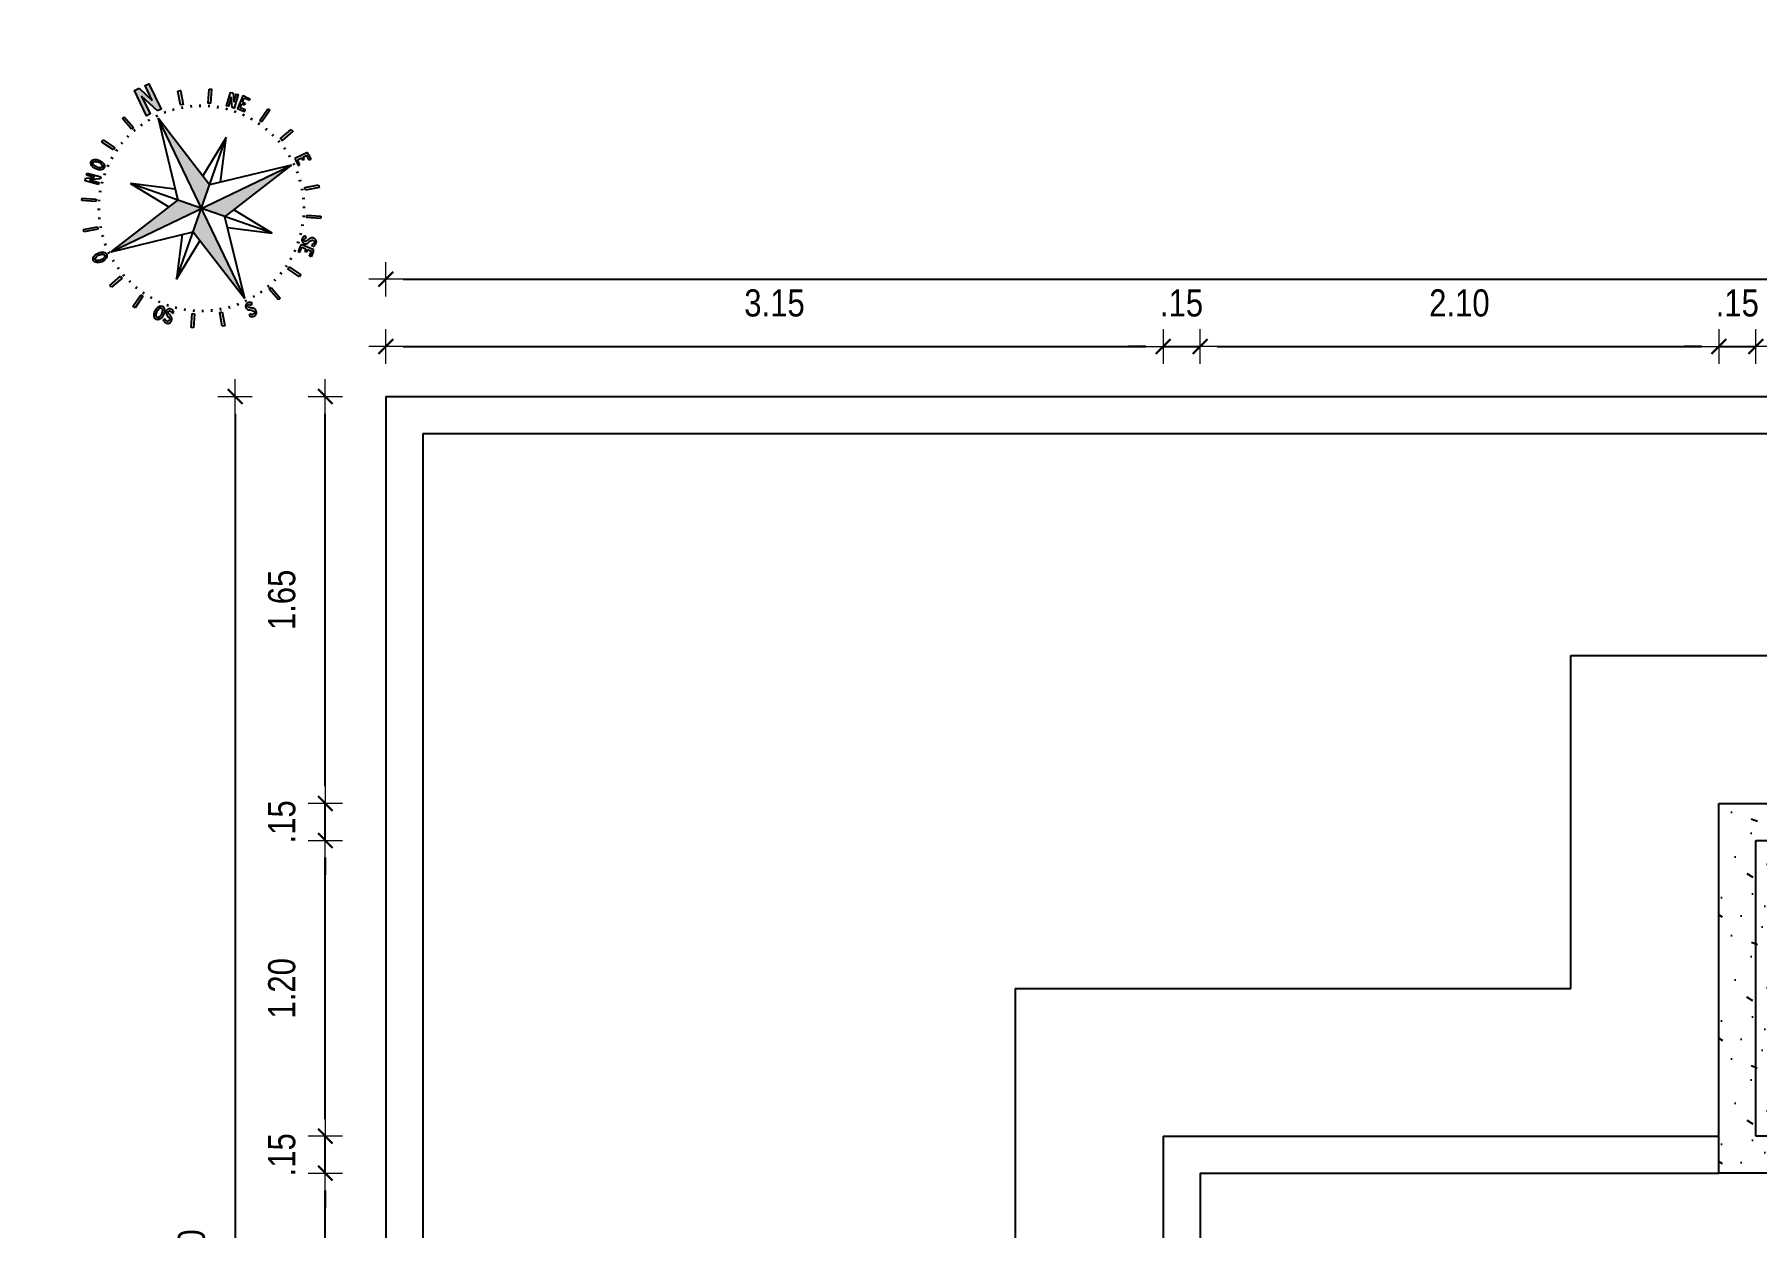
# Model space of a CAD drawing. Header units: millimetres. Extents: x -178 to 521, y -135 to 750.
# Drawn here: x 7.88 to 14.86, y 719.12 to 723.95 of the extents above; entities that cross this region are included whole.
import ezdxf

# ---------------------------------------------------------------- set-up
doc = ezdxf.new("R2010")
doc.units = ezdxf.units.MM
doc.header["$LTSCALE"] = 20
doc.header["$MEASUREMENT"] = 0
doc.header["$PDSIZE"] = -5
doc.linetypes.add('HIDDEN2', pattern=[0.1875, 0.125, -0.0625])
doc.layers.get('0').update_dxf_attribs({"linetype": 'CONTINUOUS'})
doc.layers.get('Defpoints').update_dxf_attribs({"linetype": 'CONTINUOUS'})
for name, color, linetype in [('AR-TXT', 1, 'CONTINUOUS'), ('COTA', 7, 'CONTINUOUS'), ('TXT', 2, 'CONTINUOUS')]:
    doc.layers.add(name, color=color, linetype=linetype)
doc.layers.add('E-Pen-C', color=4, linetype='CONTINUOUS', lineweight=15)
doc.layers.add('E-Pen-G', color=3, linetype='CONTINUOUS', lineweight=30)
doc.styles.add('F2', font='ARIALN.TTF')
doc.dimstyles.new('DIMENSION-1', dxfattribs={"dimtxt": 0.11, "dimasz": 0.07, "dimexe": 1, "dimexo": 0, "dimgap": 0.12, "dimtad": 1, "dimzin": 7, "dimdsep": 46, "dimtxsty": 'F2', "dimblk1": 'TRACO', "dimblk2": 'TRACO', "dimsah": 1, "dimcen": 1, "dimse1": 1, "dimse2": 1, "dimclrd": 256, "dimclre": 256, "dimclrt": 6, "dimadec": 0, "dimazin": 0, "dimtfac": 1, "dimtix": 1, "dimtmove": 2, "dimatfit": 3, "dimldrblk": 'TRACO', "dimfxl": 1, "dimtolj": 1, "dimtzin": 0, "dimarcsym": 0})

# ---------------------------------------------------------------- blocks, each defined once
blk = doc.blocks.new('TRACO')
at = {"layer": 'E-Pen-C'}
for p, q in [((0, 1), (0, -1)), ((-1, 0), (1, 0))]:
    blk.add_line(p, q, dxfattribs=at)
at = {"layer": 'E-Pen-G'}
blk.add_line((-0.424, -0.424), (0.424, 0.424), dxfattribs=at)
blk = doc.blocks.new('*D521')
at = {"linetype": 'Continuous', "lineweight": -2}
blk.add_line((9.0585, 715.7067), (9.0585, 719.2667), dxfattribs=at)
at = {"layer": 'Defpoints', "color": 0, "linetype": 'Continuous'}
for p in [(9.0585, 719.3367), (12.6054, 719.3367), (9.4544, 715.6367)]:
    blk.add_point(p, dxfattribs=at)
at = {"linetype": 'Continuous', "lineweight": -2, "xscale": 0.07, "yscale": 0.07, "zscale": 0.07}
for p, rotation in [((9.0585, 719.3367), 90), ((9.0585, 715.6367), 270)]:
    blk.add_blockref('TRACO', p, dxfattribs=dict(at, rotation=rotation))
at = {"color": 6, "linetype": 'Continuous', "insert": (8.8824, 717.4867), "char_height": 0.11, "attachment_point": 5, "rotation": 90, "style": 'F2'}
blk.add_mtext('\\A1;3.70', dxfattribs=at)
blk = doc.blocks.new('*D522')
at = {"linetype": 'Continuous', "lineweight": -2}
for p, q in [((9.0585, 719.5567), (9.0585, 719.6267)), ((9.0585, 719.3367), (9.0585, 719.4867)), ((9.0585, 719.2667), (9.0585, 719.1967))]:
    blk.add_line(p, q, dxfattribs=at)
at = {"layer": 'Defpoints', "color": 0, "linetype": 'Continuous'}
for p in [(9.0585, 719.4867), (12.6054, 719.4867), (12.6054, 719.3367)]:
    blk.add_point(p, dxfattribs=at)
at = {"linetype": 'Continuous', "lineweight": -2, "xscale": 0.07, "yscale": 0.07, "zscale": 0.07}
for p, rotation in [((9.0585, 719.4867), 270), ((9.0585, 719.3367), 90)]:
    blk.add_blockref('TRACO', p, dxfattribs=dict(at, rotation=rotation))
at = {"color": 6, "linetype": 'Continuous', "insert": (8.8824, 719.4117), "char_height": 0.11, "attachment_point": 5, "rotation": 90, "style": 'F2'}
blk.add_mtext('\\A1;.15', dxfattribs=at)
blk = doc.blocks.new('*D523')
at = {"linetype": 'Continuous', "lineweight": -2}
blk.add_line((9.0585, 719.5567), (9.0585, 720.6167), dxfattribs=at)
at = {"layer": 'Defpoints', "color": 0, "linetype": 'Continuous'}
for p in [(9.0585, 720.6867), (14.859, 720.6867), (12.6054, 719.4867)]:
    blk.add_point(p, dxfattribs=at)
at = {"linetype": 'Continuous', "lineweight": -2, "xscale": 0.07, "yscale": 0.07, "zscale": 0.07}
for p, rotation in [((9.0585, 720.6867), 90), ((9.0585, 719.4867), 270)]:
    blk.add_blockref('TRACO', p, dxfattribs=dict(at, rotation=rotation))
at = {"color": 6, "linetype": 'Continuous', "insert": (8.8824, 720.0867), "char_height": 0.11, "attachment_point": 5, "rotation": 90, "style": 'F2'}
blk.add_mtext('\\A1;1.20', dxfattribs=at)
blk = doc.blocks.new('*D524')
at = {"linetype": 'Continuous', "lineweight": -2}
for p, q in [((9.0585, 720.9067), (9.0585, 720.9767)), ((9.0585, 720.6867), (9.0585, 720.8367)), ((9.0585, 720.6167), (9.0585, 720.5467))]:
    blk.add_line(p, q, dxfattribs=at)
at = {"layer": 'Defpoints', "color": 0, "linetype": 'Continuous'}
for p in [(9.0585, 720.8367), (14.859, 720.8367), (14.859, 720.6867)]:
    blk.add_point(p, dxfattribs=at)
at = {"linetype": 'Continuous', "lineweight": -2, "xscale": 0.07, "yscale": 0.07, "zscale": 0.07}
for p, rotation in [((9.0585, 720.8367), 270), ((9.0585, 720.6867), 90)]:
    blk.add_blockref('TRACO', p, dxfattribs=dict(at, rotation=rotation))
at = {"color": 6, "linetype": 'Continuous', "insert": (8.8824, 720.7617), "char_height": 0.11, "attachment_point": 5, "rotation": 90, "style": 'F2'}
blk.add_mtext('\\A1;.15', dxfattribs=at)
blk = doc.blocks.new('*D525')
at = {"linetype": 'Continuous', "lineweight": -2}
blk.add_line((9.0585, 720.9067), (9.0585, 722.4167), dxfattribs=at)
at = {"layer": 'Defpoints', "color": 0, "linetype": 'Continuous'}
for p in [(9.0585, 722.4867), (9.3044, 722.4867), (14.859, 720.8367)]:
    blk.add_point(p, dxfattribs=at)
at = {"linetype": 'Continuous', "lineweight": -2, "xscale": 0.07, "yscale": 0.07, "zscale": 0.07}
for p, rotation in [((9.0585, 722.4867), 90), ((9.0585, 720.8367), 270)]:
    blk.add_blockref('TRACO', p, dxfattribs=dict(at, rotation=rotation))
at = {"color": 6, "linetype": 'Continuous', "insert": (8.8824, 721.6617), "char_height": 0.11, "attachment_point": 5, "rotation": 90, "style": 'F2'}
blk.add_mtext('\\A1;1.65', dxfattribs=at)
blk = doc.blocks.new('*D526')
at = {"linetype": 'Continuous', "lineweight": -2}
blk.add_line((8.6923, 722.4167), (8.6923, 715.5567), dxfattribs=at)
at = {"layer": 'Defpoints', "color": 0, "linetype": 'Continuous'}
for p in [(9.3044, 722.4867), (8.6923, 715.4867), (9.3044, 715.4867)]:
    blk.add_point(p, dxfattribs=at)
at = {"linetype": 'Continuous', "lineweight": -2, "xscale": 0.07, "yscale": 0.07, "zscale": 0.07}
for p, rotation in [((8.6923, 722.4867), 90), ((8.6923, 715.4867), 270)]:
    blk.add_blockref('TRACO', p, dxfattribs=dict(at, rotation=rotation))
at = {"color": 6, "linetype": 'Continuous', "insert": (8.5162, 718.9867), "char_height": 0.11, "attachment_point": 5, "rotation": 90, "style": 'F2'}
blk.add_mtext('\\A1;7.00', dxfattribs=at)
blk = doc.blocks.new('*D527')
at = {"linetype": 'Continuous', "lineweight": -2}
blk.add_line((9.3744, 722.6891), (12.3854, 722.6891), dxfattribs=at)
at = {"layer": 'Defpoints', "color": 0, "linetype": 'Continuous'}
for p in [(12.4554, 722.6891), (9.3044, 722.4867), (12.4554, 719.4867)]:
    blk.add_point(p, dxfattribs=at)
at = {"linetype": 'Continuous', "lineweight": -2, "xscale": 0.07, "yscale": 0.07, "zscale": 0.07, "rotation": 180}
blk.add_blockref('TRACO', (9.3044, 722.6891), dxfattribs=at)
at = {"linetype": 'Continuous', "lineweight": -2, "xscale": 0.07, "yscale": 0.07, "zscale": 0.07}
blk.add_blockref('TRACO', (12.4554, 722.6891), dxfattribs=at)
at = {"color": 6, "linetype": 'Continuous', "insert": (10.8799, 722.8652), "char_height": 0.11, "attachment_point": 5, "style": 'F2'}
blk.add_mtext('\\A1;3.15', dxfattribs=at)
blk = doc.blocks.new('*D528')
at = {"linetype": 'Continuous', "lineweight": -2}
for p, q in [((12.3854, 722.6891), (12.3154, 722.6891)), ((12.4554, 722.6891), (12.6054, 722.6891)), ((12.6754, 722.6891), (12.7454, 722.6891))]:
    blk.add_line(p, q, dxfattribs=at)
at = {"layer": 'Defpoints', "color": 0, "linetype": 'Continuous'}
for p in [(12.6054, 722.6891), (12.4554, 719.4867), (12.6054, 719.3367)]:
    blk.add_point(p, dxfattribs=at)
at = {"linetype": 'Continuous', "lineweight": -2, "xscale": 0.07, "yscale": 0.07, "zscale": 0.07}
blk.add_blockref('TRACO', (12.4554, 722.6891), dxfattribs=at)
at = {"linetype": 'Continuous', "lineweight": -2, "xscale": 0.07, "yscale": 0.07, "zscale": 0.07, "rotation": 180}
blk.add_blockref('TRACO', (12.6054, 722.6891), dxfattribs=at)
at = {"color": 6, "linetype": 'Continuous', "insert": (12.5304, 722.8652), "char_height": 0.11, "attachment_point": 5, "style": 'F2'}
blk.add_mtext('\\A1;.15', dxfattribs=at)
blk = doc.blocks.new('*D529')
at = {"linetype": 'Continuous', "lineweight": -2}
blk.add_line((12.6754, 722.6891), (14.639, 722.6891), dxfattribs=at)
at = {"layer": 'Defpoints', "color": 0, "linetype": 'Continuous'}
for p in [(14.709, 722.6891), (12.6054, 719.3367), (14.709, 719.3367)]:
    blk.add_point(p, dxfattribs=at)
at = {"linetype": 'Continuous', "lineweight": -2, "xscale": 0.07, "yscale": 0.07, "zscale": 0.07, "rotation": 180}
blk.add_blockref('TRACO', (12.6054, 722.6891), dxfattribs=at)
at = {"linetype": 'Continuous', "lineweight": -2, "xscale": 0.07, "yscale": 0.07, "zscale": 0.07}
blk.add_blockref('TRACO', (14.709, 722.6891), dxfattribs=at)
at = {"color": 6, "linetype": 'Continuous', "insert": (13.6572, 722.8652), "char_height": 0.11, "attachment_point": 5, "style": 'F2'}
blk.add_mtext('\\A1;2.10', dxfattribs=at)
blk = doc.blocks.new('*D530')
at = {"linetype": 'Continuous', "lineweight": -2}
for p, q in [((14.639, 722.6891), (14.569, 722.6891)), ((14.709, 722.6891), (14.859, 722.6891)), ((14.929, 722.6891), (14.999, 722.6891))]:
    blk.add_line(p, q, dxfattribs=at)
at = {"layer": 'Defpoints', "color": 0, "linetype": 'Continuous'}
for p in [(14.859, 722.6891), (14.859, 719.4867), (14.709, 719.3367)]:
    blk.add_point(p, dxfattribs=at)
at = {"linetype": 'Continuous', "lineweight": -2, "xscale": 0.07, "yscale": 0.07, "zscale": 0.07}
blk.add_blockref('TRACO', (14.709, 722.6891), dxfattribs=at)
at = {"linetype": 'Continuous', "lineweight": -2, "xscale": 0.07, "yscale": 0.07, "zscale": 0.07, "rotation": 180}
blk.add_blockref('TRACO', (14.859, 722.6891), dxfattribs=at)
at = {"color": 6, "linetype": 'Continuous', "insert": (14.784, 722.8652), "char_height": 0.11, "attachment_point": 5, "style": 'F2'}
blk.add_mtext('\\A1;.15', dxfattribs=at)
blk = doc.blocks.new('*D531')
at = {"linetype": 'Continuous', "lineweight": -2}
blk.add_line((14.929, 722.6891), (17.289, 722.6891), dxfattribs=at)
at = {"layer": 'Defpoints', "color": 0, "linetype": 'Continuous'}
for p in [(17.359, 722.6891), (14.859, 719.4867), (17.359, 719.4867)]:
    blk.add_point(p, dxfattribs=at)
at = {"linetype": 'Continuous', "lineweight": -2, "xscale": 0.07, "yscale": 0.07, "zscale": 0.07, "rotation": 180}
blk.add_blockref('TRACO', (14.859, 722.6891), dxfattribs=at)
at = {"linetype": 'Continuous', "lineweight": -2, "xscale": 0.07, "yscale": 0.07, "zscale": 0.07}
blk.add_blockref('TRACO', (17.359, 722.6891), dxfattribs=at)
at = {"color": 6, "linetype": 'Continuous', "insert": (16.109, 722.8652), "char_height": 0.11, "attachment_point": 5, "style": 'F2'}
blk.add_mtext('\\A1;2.50', dxfattribs=at)
blk = doc.blocks.new('*D548')
at = {"linetype": 'Continuous', "lineweight": -2}
blk.add_line((9.3744, 722.9617), (34.2344, 722.9617), dxfattribs=at)
at = {"layer": 'Defpoints', "color": 0, "linetype": 'Continuous'}
for p in [(34.3044, 722.9617), (9.3044, 722.4867), (34.3044, 722.4867)]:
    blk.add_point(p, dxfattribs=at)
at = {"linetype": 'Continuous', "lineweight": -2, "xscale": 0.07, "yscale": 0.07, "zscale": 0.07, "rotation": 180}
blk.add_blockref('TRACO', (9.3044, 722.9617), dxfattribs=at)
at = {"linetype": 'Continuous', "lineweight": -2, "xscale": 0.07, "yscale": 0.07, "zscale": 0.07}
blk.add_blockref('TRACO', (34.3044, 722.9617), dxfattribs=at)
at = {"color": 6, "linetype": 'Continuous', "insert": (22.9544, 723.1379), "char_height": 0.11, "attachment_point": 5, "style": 'F2'}
blk.add_mtext('\\A1;25.00', dxfattribs=at)
blk = doc.blocks.new('al-norte')
at = {"layer": 'TXT'}
for points in [[(0.055, 2.221), (-0.065, 2.532), (-0.092, 2.532), (-0.167, 2.532), (-0.167, 2.01), (-0.092, 2.01), (-0.092, 2.379), (0.055, 2.001), (0.131, 2.001), (0.131, 2.531), (0.055, 2.531)], [(0.007, 1.875), (0, 0), (0.333, 0.33)]]:
    blk.add_hatch(color=7, dxfattribs=at).paths.add_polyline_path(points)
h = blk.add_hatch(color=7, dxfattribs=at)
h.paths.add_polyline_path([(0, 0), (0.33, -0.333), (1.875, -0.007)])
h.paths.add_polyline_path([(0, 0), (-0.333, -0.33), (-0.007, -1.875)])
h.paths.add_polyline_path([(0, 0), (-0.33, 0.333), (-1.875, 0.007)])
at = {"layer": 'TXT', "color": 7}
for p, q in [((-0.092, 2.532), (-0.065, 2.532)), ((0.055, 2.001), (-0.092, 2.379)), ((-0.065, 2.532), (0.055, 2.221)), ((-1.135, 1.932), (-1.094, 1.956)), ((-1.094, 1.956), (-0.963, 1.728)), ((-0.596, 2.16), (-0.551, 2.172)), ((-0.528, 1.906), (-0.596, 2.16)), ((-0.551, 2.172), (-0.483, 1.919)), ((-0.159, 1.892), (-0.163, 1.938)), ((0.007, 1.898), (0.007, 1.945)), ((0.172, 1.891), (0.176, 1.937)), ((-1.003, 1.705), (-1.135, 1.932)), ((-0.963, 1.728), (-1.003, 1.705)), ((-0.943, 1.647), (-0.967, 1.688)), ((-0.796, 1.723), (-0.816, 1.766)), ((-0.643, 1.786), (-0.659, 1.83)), ((-0.483, 1.919), (-0.528, 1.906)), ((-0.485, 1.835), (-0.497, 1.881)), ((-0.323, 1.871), (-0.331, 1.917)), ((0.007, 1.875), (-0.33, 0.333)), ((-0.007, -1.875), (0.007, 1.875)), ((0.333, 0.33), (0.007, 1.875)), ((0.336, 1.868), (0.344, 1.915)), ((0.498, 1.832), (0.51, 1.877)), ((0.656, 1.782), (0.672, 1.826)), ((0.808, 1.718), (0.828, 1.76)), ((0.955, 1.641), (0.979, 1.681)), ((1.343, 1.446), (1.415, 1.635)), ((1.476, 1.683), (1.417, 1.527)), ((1.466, 1.692), (1.476, 1.683)), ((-1.736, 1.416), (-1.711, 1.444)), ((-1.54, 1.244), (-1.736, 1.416)), ((-1.711, 1.444), (-1.702, 1.454)), ((-1.702, 1.454), (-1.546, 1.396)), ((-1.662, 1.499), (-1.637, 1.528)), ((-1.546, 1.396), (-1.662, 1.499)), ((-1.654, 1.393), (-1.515, 1.272)), ((-1.463, 1.324), (-1.654, 1.393)), ((-1.637, 1.528), (-1.438, 1.353)), ((-1.438, 1.353), (-1.463, 1.324)), ((-1.338, 1.347), (-1.371, 1.38)), ((-1.215, 1.459), (-1.245, 1.495)), ((-1.083, 1.559), (-1.11, 1.597)), ((1.094, 1.551), (1.121, 1.59)), ((1.225, 1.45), (1.256, 1.486)), ((1.347, 1.338), (1.38, 1.371)), ((1.538, 1.43), (1.572, 1.393)), ((1.561, 1.452), (1.596, 1.414)), ((1.596, 1.414), (1.572, 1.393)), ((-1.949, 1.106), (-1.925, 1.146)), ((-1.721, 0.975), (-1.949, 1.106)), ((-1.925, 1.146), (-1.698, 1.015)), ((-1.698, 1.015), (-1.721, 0.975)), ((-1.641, 0.955), (-1.681, 0.979)), ((-1.551, 1.094), (-1.59, 1.121)), ((-1.515, 1.272), (-1.54, 1.244)), ((-1.45, 1.225), (-1.486, 1.256)), ((-0.998, -0.991), (0.998, 0.991)), ((-0.285, 0.538), (-0.991, 0.998)), ((0.991, -0.998), (-0.991, 0.998)), ((-0.991, 0.998), (-0.536, 0.289)), ((0.998, 0.991), (0.289, 0.536)), ((0.538, 0.285), (0.998, 0.991)), ((1.459, 1.215), (1.495, 1.245)), ((1.559, 1.083), (1.597, 1.11)), ((1.705, 1.003), (1.932, 1.135)), ((1.728, 0.963), (1.705, 1.003)), ((1.956, 1.094), (1.728, 0.963)), ((1.932, 1.135), (1.956, 1.094)), ((-1.782, 0.656), (-1.826, 0.672)), ((-1.718, 0.808), (-1.76, 0.828)), ((1.647, 0.943), (1.688, 0.967)), ((1.723, 0.796), (1.766, 0.816)), ((1.786, 0.643), (1.83, 0.659)), ((-2.169, 0.564), (-2.156, 0.609)), ((-1.915, 0.496), (-2.169, 0.564)), ((-2.156, 0.609), (-1.903, 0.541)), ((-1.903, 0.541), (-1.915, 0.496)), ((-1.868, 0.336), (-1.915, 0.344)), ((-1.832, 0.498), (-1.877, 0.51)), ((-1.875, 0.007), (-0.33, 0.333)), ((1.875, -0.007), (0.333, 0.33)), ((1.835, 0.485), (1.881, 0.497)), ((1.871, 0.323), (1.917, 0.331)), ((-1.898, 0.007), (-1.945, 0.007)), ((-1.891, 0.172), (-1.937, 0.176)), ((-1.875, 0.007), (-0.333, -0.33)), ((-1.875, 0.007), (1.875, -0.007)), ((1.892, 0.159), (1.938, 0.163)), ((1.986, 0.075), (1.986, 0.034)), ((2.246, 0.075), (1.986, 0.075)), ((1.986, 0.034), (1.986, -0.068)), ((2.017, 0.034), (2.1, 0.034)), ((2.017, -0.068), (2.017, 0.034)), ((2.1, 0.034), (2.1, -0.017)), ((2.132, 0.034), (2.214, 0.034)), ((2.132, 0.034), (2.132, -0.017)), ((2.214, -0.068), (2.214, 0.034)), ((2.246, 0.034), (2.246, 0.075)), ((2.246, 0.034), (2.246, -0.068)), ((-1.892, -0.159), (-1.938, -0.163)), ((-0.538, -0.285), (-0.998, -0.991)), ((0.33, -0.333), (1.875, -0.007)), ((0.991, -0.998), (0.536, -0.289)), ((1.891, -0.172), (1.937, -0.176)), ((1.898, -0.007), (1.945, -0.007)), ((1.986, -0.068), (2.017, -0.068)), ((2.132, -0.017), (2.1, -0.017)), ((2.246, -0.068), (2.214, -0.068)), ((-2.172, -0.551), (-1.919, -0.483)), ((-2.16, -0.596), (-2.172, -0.551)), ((-1.906, -0.528), (-2.16, -0.596)), ((-1.919, -0.483), (-1.906, -0.528)), ((-1.871, -0.323), (-1.917, -0.331)), ((-1.835, -0.485), (-1.881, -0.497)), ((-1.786, -0.643), (-1.83, -0.659)), ((-0.998, -0.991), (-0.289, -0.536)), ((-0.333, -0.33), (-0.007, -1.875)), ((-0.007, -1.875), (0.33, -0.333)), ((0.285, -0.538), (0.991, -0.998)), ((1.832, -0.498), (1.877, -0.51)), ((1.868, -0.336), (1.915, -0.344)), ((1.903, -0.541), (1.915, -0.496)), ((2.156, -0.609), (1.903, -0.541)), ((1.915, -0.496), (2.169, -0.564)), ((2.169, -0.564), (2.156, -0.609)), ((-1.956, -1.094), (-1.728, -0.963)), ((-1.723, -0.796), (-1.766, -0.816)), ((-1.728, -0.963), (-1.705, -1.003)), ((-1.647, -0.943), (-1.688, -0.967)), ((1.641, -0.955), (1.681, -0.979)), ((1.718, -0.808), (1.76, -0.828)), ((1.782, -0.656), (1.826, -0.672)), ((-1.932, -1.135), (-1.956, -1.094)), ((-1.705, -1.003), (-1.932, -1.135)), ((-1.559, -1.083), (-1.597, -1.11)), ((-1.459, -1.215), (-1.495, -1.245)), ((1.45, -1.225), (1.486, -1.256)), ((1.551, -1.094), (1.59, -1.121)), ((1.698, -1.015), (1.721, -0.975)), ((1.925, -1.146), (1.698, -1.015)), ((1.721, -0.975), (1.949, -1.106)), ((1.949, -1.106), (1.925, -1.146)), ((-1.556, -1.565), (-1.514, -1.564)), ((-1.556, -1.565), (-1.555, -1.58)), ((-1.555, -1.58), (-1.553, -1.595)), ((-1.553, -1.595), (-1.549, -1.61)), ((-1.549, -1.61), (-1.544, -1.624)), ((-1.516, -1.579), (-1.514, -1.564)), ((-1.516, -1.587), (-1.516, -1.579)), ((-1.515, -1.595), (-1.516, -1.587)), ((-1.513, -1.602), (-1.515, -1.595)), ((-1.51, -1.609), (-1.513, -1.602)), ((-1.506, -1.616), (-1.51, -1.609)), ((-1.454, -1.487), (-1.455, -1.494)), ((-1.455, -1.494), (-1.455, -1.502)), ((-1.455, -1.502), (-1.454, -1.51)), ((-1.453, -1.479), (-1.454, -1.487)), ((-1.454, -1.51), (-1.451, -1.525)), ((-1.451, -1.471), (-1.453, -1.479)), ((-1.448, -1.464), (-1.451, -1.471)), ((-1.451, -1.525), (-1.443, -1.555)), ((-1.444, -1.457), (-1.448, -1.464)), ((-1.442, -1.609), (-1.446, -1.616)), ((-1.439, -1.451), (-1.444, -1.457)), ((-1.443, -1.555), (-1.44, -1.57)), ((-1.44, -1.602), (-1.442, -1.609)), ((-1.44, -1.57), (-1.439, -1.578)), ((-1.439, -1.594), (-1.44, -1.602)), ((-1.434, -1.445), (-1.439, -1.451)), ((-1.439, -1.578), (-1.439, -1.586)), ((-1.439, -1.586), (-1.439, -1.594)), ((-1.428, -1.44), (-1.434, -1.445)), ((-1.421, -1.436), (-1.428, -1.44)), ((-1.414, -1.432), (-1.421, -1.436)), ((-1.407, -1.43), (-1.414, -1.432)), ((-1.411, -1.497), (-1.41, -1.49)), ((-1.409, -1.513), (-1.411, -1.497)), ((-1.41, -1.49), (-1.409, -1.486)), ((-1.409, -1.486), (-1.408, -1.483)), ((-1.406, -1.528), (-1.409, -1.513)), ((-1.408, -1.483), (-1.404, -1.476)), ((-1.399, -1.429), (-1.407, -1.43)), ((-1.4, -1.558), (-1.406, -1.528)), ((-1.404, -1.476), (-1.398, -1.471)), ((-1.397, -1.573), (-1.4, -1.558)), ((-1.391, -1.428), (-1.399, -1.429)), ((-1.399, -1.619), (-1.396, -1.612)), ((-1.398, -1.471), (-1.391, -1.467)), ((-1.395, -1.589), (-1.397, -1.573)), ((-1.396, -1.612), (-1.395, -1.604)), ((-1.395, -1.596), (-1.395, -1.589)), ((-1.395, -1.604), (-1.395, -1.596)), ((-1.383, -1.428), (-1.391, -1.428)), ((-1.391, -1.467), (-1.387, -1.466)), ((-1.387, -1.466), (-1.383, -1.465)), ((-1.375, -1.429), (-1.383, -1.428)), ((-1.383, -1.465), (-1.38, -1.465)), ((-1.347, -1.338), (-1.38, -1.371)), ((-1.38, -1.465), (-1.376, -1.467)), ((-1.376, -1.467), (-1.372, -1.468)), ((-1.368, -1.43), (-1.375, -1.429)), ((-1.372, -1.468), (-1.369, -1.471)), ((-1.369, -1.471), (-1.363, -1.476)), ((-1.36, -1.432), (-1.368, -1.43)), ((-1.363, -1.476), (-1.358, -1.482)), ((-1.353, -1.436), (-1.36, -1.432)), ((-1.358, -1.482), (-1.354, -1.489)), ((-1.354, -1.489), (-1.352, -1.496)), ((-1.347, -1.44), (-1.353, -1.436)), ((-1.352, -1.496), (-1.35, -1.503)), ((-1.35, -1.511), (-1.351, -1.527)), ((-1.351, -1.527), (-1.312, -1.53)), ((-1.35, -1.503), (-1.35, -1.511)), ((-1.341, -1.445), (-1.347, -1.44)), ((-1.335, -1.45), (-1.341, -1.445)), ((-1.33, -1.456), (-1.335, -1.45)), ((-1.325, -1.463), (-1.33, -1.456)), ((-1.321, -1.469), (-1.325, -1.463)), ((-1.318, -1.476), (-1.321, -1.469)), ((-1.315, -1.484), (-1.318, -1.476)), ((-1.313, -1.491), (-1.315, -1.484)), ((-1.313, -1.499), (-1.313, -1.491)), ((-1.312, -1.53), (-1.313, -1.499)), ((-1.225, -1.45), (-1.256, -1.486)), ((-1.094, -1.551), (-1.121, -1.59)), ((1.083, -1.559), (1.11, -1.597)), ((1.215, -1.459), (1.245, -1.495)), ((1.354, -1.453), (1.278, -1.521)), ((1.278, -1.521), (1.299, -1.545)), ((1.299, -1.545), (1.375, -1.476)), ((1.338, -1.347), (1.371, -1.38)), ((1.385, -1.425), (1.354, -1.453)), ((1.375, -1.476), (1.43, -1.538)), ((1.559, -1.619), (1.385, -1.425)), ((1.43, -1.538), (1.393, -1.572)), ((1.414, -1.596), (1.393, -1.572)), ((1.452, -1.561), (1.414, -1.596)), ((1.429, -1.375), (1.428, -1.383)), ((1.428, -1.383), (1.428, -1.391)), ((1.428, -1.391), (1.429, -1.399)), ((1.43, -1.368), (1.429, -1.375)), ((1.429, -1.399), (1.43, -1.407)), ((1.432, -1.36), (1.43, -1.368)), ((1.43, -1.407), (1.432, -1.414)), ((1.436, -1.353), (1.432, -1.36)), ((1.432, -1.414), (1.436, -1.421)), ((1.44, -1.347), (1.436, -1.353)), ((1.436, -1.421), (1.44, -1.428)), ((1.445, -1.341), (1.44, -1.347)), ((1.44, -1.428), (1.445, -1.434)), ((1.45, -1.335), (1.445, -1.341)), ((1.445, -1.434), (1.451, -1.439)), ((1.456, -1.33), (1.45, -1.335)), ((1.451, -1.439), (1.457, -1.444)), ((1.452, -1.561), (1.507, -1.623)), ((1.463, -1.325), (1.456, -1.33)), ((1.457, -1.444), (1.464, -1.448)), ((1.469, -1.321), (1.463, -1.325)), ((1.464, -1.448), (1.471, -1.451)), ((1.465, -1.38), (1.467, -1.376)), ((1.465, -1.383), (1.465, -1.38)), ((1.466, -1.387), (1.465, -1.383)), ((1.467, -1.391), (1.466, -1.387)), ((1.467, -1.376), (1.468, -1.372)), ((1.471, -1.398), (1.467, -1.391)), ((1.468, -1.372), (1.471, -1.369)), ((1.476, -1.318), (1.469, -1.321)), ((1.471, -1.369), (1.476, -1.363)), ((1.476, -1.404), (1.471, -1.398)), ((1.471, -1.451), (1.479, -1.453)), ((1.484, -1.315), (1.476, -1.318)), ((1.476, -1.363), (1.482, -1.358)), ((1.483, -1.408), (1.476, -1.404)), ((1.479, -1.453), (1.487, -1.454)), ((1.482, -1.358), (1.489, -1.354)), ((1.486, -1.409), (1.483, -1.408)), ((1.491, -1.313), (1.484, -1.315)), ((1.49, -1.41), (1.486, -1.409)), ((1.487, -1.454), (1.494, -1.455)), ((1.489, -1.354), (1.496, -1.352)), ((1.497, -1.411), (1.49, -1.41)), ((1.499, -1.313), (1.491, -1.313)), ((1.494, -1.455), (1.502, -1.455)), ((1.496, -1.352), (1.503, -1.35)), ((1.513, -1.409), (1.497, -1.411)), ((1.53, -1.312), (1.499, -1.313)), ((1.502, -1.455), (1.51, -1.454)), ((1.503, -1.35), (1.511, -1.35)), ((1.51, -1.454), (1.525, -1.451)), ((1.511, -1.35), (1.527, -1.351)), ((1.528, -1.406), (1.513, -1.409)), ((1.525, -1.451), (1.555, -1.443)), ((1.527, -1.351), (1.53, -1.312)), ((1.558, -1.4), (1.528, -1.406)), ((1.555, -1.443), (1.57, -1.44)), ((1.573, -1.397), (1.558, -1.4)), ((1.579, -1.516), (1.564, -1.514)), ((1.565, -1.556), (1.564, -1.514)), ((1.565, -1.556), (1.58, -1.555)), ((1.57, -1.44), (1.578, -1.439)), ((1.589, -1.395), (1.573, -1.397)), ((1.578, -1.439), (1.586, -1.439)), ((1.587, -1.516), (1.579, -1.516)), ((1.58, -1.555), (1.595, -1.553)), ((1.586, -1.439), (1.594, -1.439)), ((1.595, -1.515), (1.587, -1.516)), ((1.596, -1.395), (1.589, -1.395)), ((1.594, -1.439), (1.602, -1.44)), ((1.602, -1.513), (1.595, -1.515)), ((1.595, -1.553), (1.61, -1.549)), ((1.604, -1.395), (1.596, -1.395)), ((1.602, -1.44), (1.609, -1.442)), ((1.609, -1.51), (1.602, -1.513)), ((1.612, -1.396), (1.604, -1.395)), ((1.609, -1.442), (1.616, -1.446)), ((1.616, -1.506), (1.609, -1.51)), ((1.61, -1.549), (1.624, -1.544)), ((1.619, -1.399), (1.612, -1.396)), ((1.616, -1.446), (1.622, -1.451)), ((1.623, -1.501), (1.616, -1.506)), ((1.626, -1.402), (1.619, -1.399)), ((1.622, -1.451), (1.628, -1.457)), ((1.628, -1.495), (1.623, -1.501)), ((1.624, -1.544), (1.631, -1.54)), ((1.633, -1.406), (1.626, -1.402)), ((1.628, -1.457), (1.631, -1.465)), ((1.632, -1.488), (1.628, -1.495)), ((1.631, -1.465), (1.633, -1.473)), ((1.631, -1.54), (1.638, -1.536)), ((1.633, -1.484), (1.632, -1.488)), ((1.639, -1.41), (1.633, -1.406)), ((1.633, -1.473), (1.634, -1.481)), ((1.634, -1.481), (1.633, -1.484)), ((1.638, -1.536), (1.644, -1.532)), ((1.645, -1.416), (1.639, -1.41)), ((1.644, -1.532), (1.649, -1.526)), ((1.65, -1.421), (1.645, -1.416)), ((1.649, -1.526), (1.658, -1.513)), ((1.655, -1.428), (1.65, -1.421)), ((1.659, -1.434), (1.655, -1.428)), ((1.658, -1.513), (1.667, -1.5)), ((1.663, -1.441), (1.659, -1.434)), ((1.666, -1.448), (1.663, -1.441)), ((1.669, -1.455), (1.666, -1.448)), ((1.667, -1.5), (1.67, -1.493)), ((1.671, -1.463), (1.669, -1.455)), ((1.67, -1.493), (1.672, -1.485)), ((1.672, -1.47), (1.671, -1.463)), ((1.673, -1.478), (1.672, -1.47)), ((1.672, -1.485), (1.673, -1.478)), ((-1.544, -1.624), (-1.54, -1.631)), ((-1.54, -1.631), (-1.536, -1.638)), ((-1.536, -1.638), (-1.532, -1.644)), ((-1.532, -1.644), (-1.526, -1.649)), ((-1.526, -1.649), (-1.513, -1.658)), ((-1.513, -1.658), (-1.5, -1.667)), ((-1.501, -1.623), (-1.506, -1.616)), ((-1.495, -1.628), (-1.501, -1.623)), ((-1.5, -1.667), (-1.493, -1.67)), ((-1.488, -1.632), (-1.495, -1.628)), ((-1.493, -1.67), (-1.485, -1.672)), ((-1.484, -1.633), (-1.488, -1.632)), ((-1.485, -1.672), (-1.478, -1.673)), ((-1.481, -1.634), (-1.484, -1.633)), ((-1.473, -1.633), (-1.481, -1.634)), ((-1.478, -1.673), (-1.47, -1.672)), ((-1.465, -1.631), (-1.473, -1.633)), ((-1.47, -1.672), (-1.463, -1.671)), ((-1.457, -1.628), (-1.465, -1.631)), ((-1.463, -1.671), (-1.455, -1.669)), ((-1.451, -1.622), (-1.457, -1.628)), ((-1.455, -1.669), (-1.448, -1.666)), ((-1.446, -1.616), (-1.451, -1.622)), ((-1.448, -1.666), (-1.441, -1.663)), ((-1.441, -1.663), (-1.434, -1.659)), ((-1.434, -1.659), (-1.428, -1.655)), ((-1.428, -1.655), (-1.421, -1.65)), ((-1.421, -1.65), (-1.416, -1.645)), ((-1.416, -1.645), (-1.41, -1.639)), ((-1.41, -1.639), (-1.406, -1.633)), ((-1.406, -1.633), (-1.402, -1.626)), ((-1.402, -1.626), (-1.399, -1.619)), ((-1.146, -1.925), (-1.015, -1.698)), ((-1.106, -1.949), (-1.146, -1.925)), ((-0.975, -1.721), (-1.106, -1.949)), ((-1.015, -1.698), (-0.975, -1.721)), ((-0.955, -1.641), (-0.979, -1.681)), ((-0.808, -1.718), (-0.828, -1.76)), ((-0.656, -1.782), (-0.672, -1.826)), ((-0.609, -2.156), (-0.541, -1.903)), ((-0.496, -1.915), (-0.564, -2.169)), ((-0.541, -1.903), (-0.496, -1.915)), ((-0.498, -1.832), (-0.51, -1.877)), ((-0.336, -1.868), (-0.344, -1.915)), ((-0.172, -1.891), (-0.176, -1.937)), ((-0.007, -1.898), (-0.007, -1.945)), ((0.159, -1.892), (0.163, -1.938)), ((0.323, -1.871), (0.331, -1.917)), ((0.483, -1.919), (0.528, -1.906)), ((0.551, -2.172), (0.483, -1.919)), ((0.485, -1.835), (0.497, -1.881)), ((0.528, -1.906), (0.596, -2.16)), ((0.643, -1.786), (0.659, -1.83)), ((0.796, -1.723), (0.816, -1.766)), ((0.943, -1.647), (0.967, -1.688)), ((0.963, -1.728), (1.003, -1.705)), ((1.094, -1.956), (0.963, -1.728)), ((1.003, -1.705), (1.135, -1.932)), ((1.135, -1.932), (1.094, -1.956)), ((1.431, -1.691), (1.507, -1.623)), ((1.452, -1.715), (1.431, -1.691)), ((1.528, -1.646), (1.452, -1.715)), ((1.528, -1.646), (1.559, -1.619)), ((-0.564, -2.169), (-0.609, -2.156)), ((-0.071, -2.206), (-0.04, -2.176)), ((-0.071, -2.206), (-0.06, -2.216)), ((-0.062, -2.027), (-0.063, -2.035)), ((-0.063, -2.035), (-0.063, -2.043)), ((-0.063, -2.043), (-0.062, -2.05)), ((-0.06, -2.019), (-0.062, -2.027)), ((-0.062, -2.05), (-0.06, -2.058)), ((-0.057, -2.012), (-0.06, -2.019)), ((-0.06, -2.058), (-0.058, -2.065)), ((-0.06, -2.216), (-0.048, -2.226)), ((-0.058, -2.065), (-0.054, -2.072)), ((-0.053, -2.005), (-0.057, -2.012)), ((-0.054, -2.072), (-0.05, -2.079)), ((-0.049, -1.999), (-0.053, -2.005)), ((-0.05, -2.079), (-0.045, -2.085)), ((-0.044, -1.993), (-0.049, -1.999)), ((-0.048, -2.226), (-0.035, -2.234)), ((-0.045, -2.085), (-0.039, -2.091)), ((-0.038, -1.988), (-0.044, -1.993)), ((-0.031, -2.189), (-0.04, -2.176)), ((-0.039, -2.091), (-0.034, -2.096)), ((-0.032, -1.983), (-0.038, -1.988)), ((-0.035, -2.234), (-0.021, -2.241)), ((-0.034, -2.096), (-0.021, -2.105)), ((-0.025, -1.979), (-0.032, -1.983)), ((-0.026, -2.194), (-0.031, -2.189)), ((-0.02, -2.199), (-0.026, -2.194)), ((-0.018, -1.975), (-0.025, -1.979)), ((-0.021, -2.105), (0.005, -2.121)), ((-0.021, -2.241), (-0.014, -2.244)), ((-0.02, -2.037), (-0.019, -2.029)), ((-0.019, -2.045), (-0.02, -2.037)), ((-0.014, -2.203), (-0.02, -2.199)), ((-0.019, -2.029), (-0.017, -2.021)), ((-0.017, -2.048), (-0.019, -2.045)), ((-0.011, -1.973), (-0.018, -1.975)), ((-0.017, -2.021), (-0.015, -2.018)), ((-0.015, -2.051), (-0.017, -2.048)), ((-0.015, -2.018), (-0.012, -2.015)), ((-0.01, -2.057), (-0.015, -2.051)), ((-0.007, -2.207), (-0.014, -2.203)), ((-0.014, -2.244), (-0.007, -2.246)), ((-0.012, -2.015), (-0.01, -2.013)), ((-0.003, -1.972), (-0.011, -1.973)), ((-0.01, -2.013), (-0.006, -2.011)), ((0.002, -2.067), (-0.01, -2.057)), ((0.001, -2.209), (-0.007, -2.207)), ((-0.007, -2.246), (0.001, -2.247)), ((-0.006, -2.011), (-0.002, -2.01)), ((0.005, -1.971), (-0.003, -1.972)), ((-0.002, -2.01), (0.002, -2.009)), ((0.009, -2.21), (0.001, -2.209)), ((0.001, -2.247), (0.009, -2.247)), ((0.002, -2.009), (0.01, -2.009)), ((0.014, -2.077), (0.002, -2.067)), ((0.013, -1.971), (0.005, -1.971)), ((0.005, -2.121), (0.018, -2.13)), ((0.017, -2.21), (0.009, -2.21)), ((0.009, -2.247), (0.024, -2.245)), ((0.01, -2.009), (0.018, -2.01)), ((0.02, -1.972), (0.013, -1.971)), ((0.039, -2.095), (0.014, -2.077)), ((0.025, -2.208), (0.017, -2.21)), ((0.018, -2.01), (0.025, -2.012)), ((0.018, -2.13), (0.024, -2.136)), ((0.028, -1.974), (0.02, -1.972)), ((0.024, -2.136), (0.029, -2.141)), ((0.024, -2.245), (0.04, -2.242)), ((0.025, -2.012), (0.032, -2.016)), ((0.028, -2.207), (0.025, -2.208)), ((0.036, -1.976), (0.028, -1.974)), ((0.031, -2.205), (0.028, -2.207)), ((0.029, -2.141), (0.035, -2.147)), ((0.037, -2.199), (0.031, -2.205)), ((0.032, -2.016), (0.038, -2.02)), ((0.035, -2.147), (0.039, -2.154)), ((0.043, -1.978), (0.036, -1.976)), ((0.041, -2.192), (0.037, -2.199)), ((0.038, -2.02), (0.043, -2.026)), ((0.051, -2.104), (0.039, -2.095)), ((0.039, -2.154), (0.043, -2.161)), ((0.04, -2.242), (0.047, -2.239)), ((0.044, -2.184), (0.041, -2.192)), ((0.05, -1.982), (0.043, -1.978)), ((0.043, -2.026), (0.053, -2.038)), ((0.043, -2.161), (0.045, -2.168)), ((0.045, -2.176), (0.044, -2.184)), ((0.045, -2.168), (0.045, -2.176)), ((0.047, -2.239), (0.054, -2.236)), ((0.056, -1.986), (0.05, -1.982)), ((0.063, -2.113), (0.051, -2.104)), ((0.053, -2.038), (0.084, -2.014)), ((0.054, -2.236), (0.06, -2.231)), ((0.062, -1.991), (0.056, -1.986)), ((0.06, -2.231), (0.065, -2.226)), ((0.084, -2.014), (0.062, -1.991)), ((0.069, -2.119), (0.063, -2.113)), ((0.065, -2.226), (0.07, -2.219)), ((0.074, -2.125), (0.069, -2.119)), ((0.07, -2.219), (0.074, -2.213)), ((0.078, -2.131), (0.074, -2.125)), ((0.074, -2.213), (0.077, -2.206)), ((0.077, -2.206), (0.08, -2.199)), ((0.081, -2.138), (0.078, -2.131)), ((0.08, -2.199), (0.083, -2.191)), ((0.084, -2.145), (0.081, -2.138)), ((0.083, -2.191), (0.085, -2.184)), ((0.086, -2.153), (0.084, -2.145)), ((0.085, -2.184), (0.086, -2.176)), ((0.086, -2.161), (0.086, -2.153)), ((0.087, -2.168), (0.086, -2.161)), ((0.086, -2.176), (0.087, -2.168)), ((0.596, -2.16), (0.551, -2.172))]:
    blk.add_line(p, q, dxfattribs=at)
for points in [[(-0.092, 2.379), (-0.092, 2.01), (-0.167, 2.01), (-0.167, 2.532), (-0.092, 2.532)], [(0.055, 2.221), (0.055, 2.531), (0.131, 2.531), (0.131, 2.001), (0.055, 2.001)], [(1.415, 1.635), (1.292, 1.498), (1.264, 1.523), (1.438, 1.717), (1.466, 1.692)], [(1.417, 1.527), (1.52, 1.643), (1.549, 1.617), (1.372, 1.42), (1.343, 1.446)], [(1.646, 1.528), (1.619, 1.559), (1.425, 1.385), (1.453, 1.354)], [(1.453, 1.354), (1.521, 1.278), (1.545, 1.299), (1.476, 1.375)], [(1.476, 1.375), (1.538, 1.43)], [(1.561, 1.452), (1.623, 1.507)], [(1.646, 1.528), (1.715, 1.452), (1.691, 1.431), (1.623, 1.507)]]:
    blk.add_lwpolyline(points, dxfattribs=at)
for points in [[(0.564, 2.169), (0.609, 2.156), (0.541, 1.903), (0.496, 1.915)], [(1.106, 1.949), (1.146, 1.925), (1.015, 1.698), (0.975, 1.721)], [(2.16, 0.596), (2.172, 0.551), (1.919, 0.483), (1.906, 0.528)]]:
    blk.add_lwpolyline(points, close=True, dxfattribs=at)
for centre, major_axis in [((-1.391, 1.585), (-0.089, 0.105)), ((-2.109, 0.002), (-0.138, 0.003)), ((-1.563, -1.416), (-0.104, -0.09))]:
    blk.add_ellipse(centre, major_axis=major_axis, ratio=0.637019, dxfattribs=at)
for points in [[(-1.455, 1.661), (-1.459, 1.657), (-1.463, 1.651), (-1.464, 1.626), (-1.461, 1.608), (-1.436, 1.557), (-1.403, 1.524), (-1.353, 1.502), (-1.337, 1.504), (-1.324, 1.511), (-1.319, 1.517), (-1.319, 1.553), (-1.327, 1.58), (-1.361, 1.628), (-1.385, 1.648), (-1.428, 1.668), (-1.444, 1.666), (-1.453, 1.662), (-1.454, 1.661), (-1.455, 1.661)], [(-2.208, 0.004), (-2.208, -0.001), (-2.206, -0.008), (-2.188, -0.025), (-2.172, -0.034), (-2.118, -0.05), (-2.071, -0.047), (-2.022, -0.024), (-2.012, -0.011), (-2.009, 0.004), (-2.01, 0.012), (-2.037, 0.036), (-2.063, 0.047), (-2.121, 0.053), (-2.153, 0.049), (-2.195, 0.029), (-2.205, 0.016), (-2.208, 0.007), (-2.208, 0.006), (-2.208, 0.004)], [(-1.638, -1.481), (-1.634, -1.484), (-1.628, -1.488), (-1.603, -1.489), (-1.586, -1.486), (-1.534, -1.46), (-1.502, -1.427), (-1.481, -1.376), (-1.483, -1.36), (-1.49, -1.347), (-1.497, -1.342), (-1.533, -1.343), (-1.559, -1.352), (-1.607, -1.386), (-1.627, -1.411), (-1.645, -1.454), (-1.644, -1.47), (-1.639, -1.478), (-1.639, -1.48), (-1.638, -1.481)]]:
    blk.add_open_spline(points, degree=3, knots=[0, 0, 0, 0, 0.588202, 0.588202, 1.176405, 1.176405, 2.227826, 2.227826, 3.009715, 3.009715, 3.791604, 3.791604, 4.573494, 4.573494, 5.355383, 5.355383, 6.13445, 6.13445, 6.283185, 6.283185, 6.283185, 6.283185], dxfattribs=at)

msp = doc.modelspace()

# ---------------------------------------------------------------- hatches: boundary and pattern name
at = {"linetype": 'Continuous'}
h = msp.add_hatch(dxfattribs=at)
h.set_pattern_fill('STIP2', color=8, scale=0.5, style=0, pattern_type=2)
h.set_pattern_definition([(0, (79.5648, 0.435), (0, 0.5), [0, -0.5]), (0, (79.6248, 0.355), (0, 0.5), [0, -0.5]), (0, (79.5998, 0.235), (0, 0.5), [0, -0.5]), (0, (79.7748, 0.12), (0, 0.5), [0, -0.5]), (0, (79.7598, 0.3), (0, 0.5), [0, -0.5]), (0, (79.8948, 0.42), (0, 0.5), [0, -0.5]), (0, (79.7198, 0.455), (0, 0.5), [0, -0.5]), (0, (79.9298, 0.25), (0, 0.5), [0, -0.5]), (0, (79.9048, 0.09), (0, 0.5), [0, -0.5]), (0, (79.5348, 0.015), (0, 0.5), [0, -0.5]), (0, (79.6248, 0.115), (0, 0.5), [0, -0.5]), (0, (79.6948, 0.02), (0, 0.5), [0, -0.5]), (0, (79.9998, 0.34), (0, 0.5), [0, -0.5]), (0, (79.8398, 0.215), (0, 0.5), [0, -0.5]), (0, (79.7998, 0.38), (0, 0.5), [0, -0.5]), (0, (79.8848, 0.335), (0, 0.5), [0, -0.5]), (0, (79.7048, 0.2), (0, 0.5), [0, -0.5]), (0, (79.8448, 0.47), (0, 0.5), [0, -0.5]), (0, (79.9998, 0.175), (0, 0.5), [0, -0.5]), (0, (79.9848, 0.025), (0, 0.5), [0, -0.5]), (75.9638, (79.60981, 0.285), (-0.499999029, -1.500000273), [0.0206155, -2.0409375]), (329.0362, (79.69481, 0.39), (-1.499999011, 1.000001242), [0.029155, -2.886321]), (338.1986, (79.83981, 0.275), (1.500000137, -0.499999955), [0.026926, -2.6656565]), (149.0362, (79.84481, 0.035), (1.499999011, -1.000001242), [0.029155, -2.886321]), (53.1301, (79.68981, 0.1), (1.000000062, 1.499999959), [0.025, -2.475]), (315, (79.9548, 0.46), (0.50000015, -1e-16), [0.0282845, -0.6788225]), (101.3099, (79.91981, 0.15), (-0.499998816, 2.000000376), [0.025495, -2.5240145]), (323.1301, (79.54981, 0.17), (1.499999959, -1.000000062), [0.025, -2.475]), (315, (79.6098, 0.485), (0.50000015, -1e-16), [0.021213, -0.6858935])])
h.paths.add_polyline_path([(14.709, 720.8367), (17.509, 720.8367), (17.509, 719.3367), (14.709, 719.3367)])
h.paths.add_polyline_path([(16.2748, 719.9867), (17.2306, 719.9867), (17.2306, 720.1972), (16.2748, 720.1972)], flags=24)

# ---------------------------------------------------------------- linework, layer by layer
at = {"color": 5, "linetype": 'Continuous'}
for p, q in [((12.4554, 719.4867), (12.4554, 715.4867)), ((12.4554, 719.4867), (14.709, 719.4867)), ((12.6054, 719.3367), (12.6054, 715.6367)), ((12.6054, 719.3367), (14.709, 719.3367))]:
    msp.add_line(p, q, dxfattribs=at)
at = {"color": 1, "linetype": 'Continuous'}
msp.add_lwpolyline([(14.709, 720.8367), (17.509, 720.8367), (17.509, 719.3367), (14.709, 719.3367)], close=True, dxfattribs=at)
at = {"color": 8, "linetype": 'HIDDEN2'}
msp.add_lwpolyline([(14.859, 720.6867), (17.359, 720.6867), (17.359, 719.4867), (14.859, 719.4867)], close=True, dxfattribs=at)
at = {"layer": 'COTA', "color": 7, "linetype": 'Continuous'}
for p, q in [((9.3044, 722.4867), (9.3044, 715.4867)), ((9.3044, 722.4867), (34.3044, 722.4867)), ((9.4544, 722.3367), (9.4544, 715.6367)), ((9.4544, 722.3367), (34.1544, 722.3367))]:
    msp.add_line(p, q, dxfattribs=at)
at = {"layer": 'COTA', "color": 8, "linetype": 'Continuous'}
for p, q in [((14.109, 721.4367), (27.2144, 721.4367)), ((14.109, 720.0867), (14.109, 721.4367)), ((11.8554, 720.0867), (11.8554, 715.6367)), ((11.8554, 720.0867), (14.109, 720.0867))]:
    msp.add_line(p, q, dxfattribs=at)

# ---------------------------------------------------------------- block references
at = {"layer": 'AR-TXT', "xscale": 0.2164392355202917, "yscale": 0.2164392355202917, "zscale": 0.2164392355202917, "rotation": 25.87398070595302}
msp.add_blockref('al-norte', (8.5558, 723.2493), dxfattribs=at)

# ---------------------------------------------------------------- dimensions: what is measured, and where the dimension line sits
at = {"color": 8, "linetype": 'Continuous'}
dim = msp.add_linear_dim(base=(34.3044, 722.9617), p1=(9.3044, 722.4867), p2=(34.3044, 722.4867), dimstyle='DIMENSION-1', dxfattribs=at)
dim.commit()
dim.dimension.update_dxf_attribs({"geometry": '*D548', "text_midpoint": (22.9544, 723.1379), "dimtype": 160})
at = {"color": 2, "linetype": 'Continuous'}
for base, p1, p2, picture, middle in [((12.4554, 722.6891), (9.3044, 722.4867), (12.4554, 719.4867), '*D527', (10.8799, 722.8652)), ((12.6054, 722.6891), (12.4554, 719.4867), (12.6054, 719.3367), '*D528', (12.5304, 722.8652)), ((14.709, 722.6891), (12.6054, 719.3367), (14.709, 719.3367), '*D529', (13.6572, 722.8652))]:
    dim = msp.add_linear_dim(base=base, p1=p1, p2=p2, dimstyle='DIMENSION-1', dxfattribs=at)
    dim.commit()
    dim.dimension.update_dxf_attribs({"geometry": picture, "text_midpoint": middle})
at = {"color": 8, "linetype": 'Continuous'}
for base, p1, p2, picture, middle in [((14.859, 722.6891), (14.709, 719.3367), (14.859, 719.4867), '*D530', (14.784, 722.8652)), ((17.359, 722.6891), (14.859, 719.4867), (17.359, 719.4867), '*D531', (16.109, 722.8652))]:
    dim = msp.add_linear_dim(base=base, p1=p1, p2=p2, dimstyle='DIMENSION-1', dxfattribs=at)
    dim.commit()
    dim.dimension.update_dxf_attribs({"geometry": picture, "text_midpoint": middle})
for base, p1, p2, picture, middle in [((8.6923, 715.4867), (9.3044, 722.4867), (9.3044, 715.4867), '*D526', (8.5162, 718.9867)), ((9.0585, 722.4867), (14.859, 720.8367), (9.3044, 722.4867), '*D525', (8.8824, 721.6617)), ((9.0585, 720.8367), (14.859, 720.6867), (14.859, 720.8367), '*D524', (8.8824, 720.7617))]:
    dim = msp.add_linear_dim(base=base, p1=p1, p2=p2, angle=90, dimstyle='DIMENSION-1', dxfattribs=at)
    dim.commit()
    dim.dimension.update_dxf_attribs({"geometry": picture, "text_midpoint": middle})
at = {"color": 2, "linetype": 'Continuous'}
for base, p1, p2, picture, middle in [((9.0585, 720.6867), (12.6054, 719.4867), (14.859, 720.6867), '*D523', (8.8824, 720.0867)), ((9.0585, 719.4867), (12.6054, 719.3367), (12.6054, 719.4867), '*D522', (8.8824, 719.4117)), ((9.0585, 719.3367), (9.4544, 715.6367), (12.6054, 719.3367), '*D521', (8.8824, 717.4867))]:
    dim = msp.add_linear_dim(base=base, p1=p1, p2=p2, angle=90, dimstyle='DIMENSION-1', dxfattribs=at)
    dim.commit()
    dim.dimension.update_dxf_attribs({"geometry": picture, "text_midpoint": middle})

doc.saveas('drawing.dxf')
